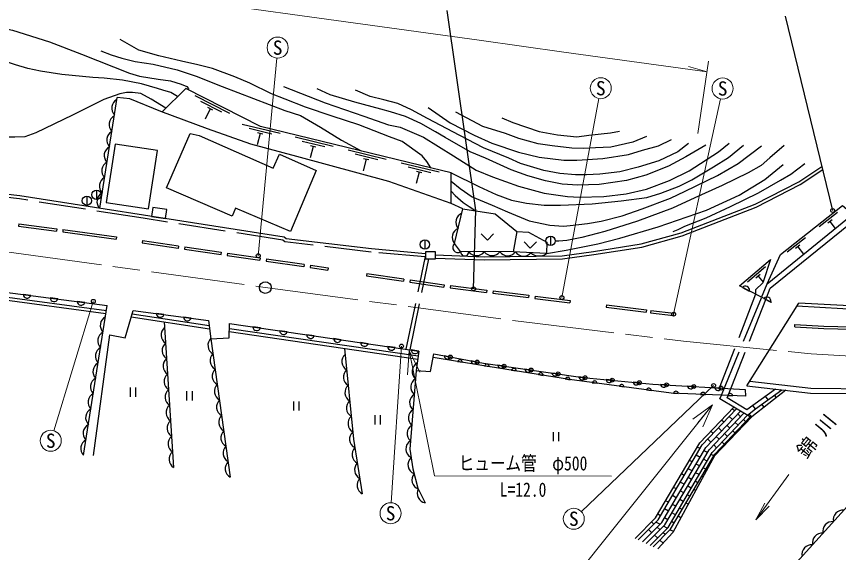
# Model space of a CAD drawing. Units: millimetres at full size, sheet at 1:1000; details may follow other scales. Extents: x 40000 to 680000, y 20000 to 380000.
# Drawn here: x 133382 to 238916, y 241520 to 310354 of the extents above; entities that cross this region are included whole.
import ezdxf
from ezdxf.enums import TextEntityAlignment as Align

# ---------------------------------------------------------------- set-up
doc = ezdxf.new("R2010")
doc.units = ezdxf.units.MM
doc.header["$LTSCALE"] = 1000
doc.header["$PDMODE"] = 32
doc.header["$PDSIZE"] = 500
doc.linetypes.add('CHAIN', pattern=[18.5, 12, -1.5, 3.5, -1.5])
doc.linetypes.add('DASHED', pattern=[7.5, 6, -1.5])
for name, color, linetype, lineweight in [('0_16', 7, 'Continuous', 13), ('M-BGD', 7, 'Continuous', 25), ('M-BMK', 2, 'CHAIN', 13), ('M-BMK-HTXT', 7, 'Continuous', 13), ('M-BMK-SRVR', 3, 'Continuous', 25), ('M-STR-HTXT', 7, 'Continuous', 13), ('M-STR-STR1', 1, 'Continuous', 25), ('M-STR-STRC', 7, 'Continuous', 25)]:
    doc.layers.add(name, color=color, linetype=linetype, lineweight=lineweight)
doc.styles.add('ＭＳ ゴシック', font='')
doc.styles.get('ＭＳ ゴシック').set_extended_font_data('MS Gothic')

msp = doc.modelspace()

# ---------------------------------------------------------------- linework, layer by layer
at = {"layer": '0_16'}
for p, q in [((183591, 264354), (183779, 267454)), ((183779, 267454), (185167, 264675)), ((183779, 267454), (184379, 264515)), ((220228, 258659), (222729, 260501)), ((222729, 260501), (220857, 258157)), ((222729, 260501), (221485, 257655))]:
    msp.add_line(p, q, dxfattribs=at)
at = {"layer": 'M-BGD'}
for p, q in [((144066, 285716), (146311, 299932)), ((160770, 297892), (156316, 300164)), ((159743, 298079), (157071, 299442)), ((158271, 298493), (157589, 297157)), ((158583, 298334), (157959, 298652)), ((167226, 295304), (162367, 296483)), ((166183, 295248), (163268, 295956)), ((164655, 295311), (164301, 293853)), ((164995, 295228), (164315, 295393)), ((174028, 293653), (169169, 294832)), ((174028, 293653), (169169, 294832)), ((172986, 293597), (170070, 294305)), ((172986, 293597), (170070, 294305)), ((171457, 293659), (171103, 292202)), ((171457, 293659), (171103, 292202)), ((171797, 293577), (171117, 293742)), ((171797, 293577), (171117, 293742)), ((180831, 292002), (175972, 293181)), ((180831, 292002), (175972, 293181)), ((179788, 291946), (176873, 292654)), ((179788, 291946), (176873, 292654)), ((178260, 292008), (177906, 290551)), ((178260, 292008), (177906, 290551)), ((178600, 291926), (177919, 292091)), ((178600, 291926), (177919, 292091)), ((187633, 290350), (182774, 291530)), ((186591, 290295), (183675, 291002)), ((185062, 290357), (184708, 288899)), ((185402, 290274), (184722, 290440)), ((142429, 287297), (142429, 286097)), ((143675, 288058), (143675, 286858)), ((238799, 285176), (236440, 283323)), ((238080, 284230), (237529, 283797)), ((237805, 284013), (238500, 283128)), ((133702, 283743), (133665, 283445)), ((133665, 283445), (138515, 282791)), ((133702, 283743), (138552, 283088)), ((138551, 283079), (138514, 282782)), ((139355, 282980), (139318, 282682)), ((139355, 282980), (146240, 282050)), ((146240, 282050), (146200, 281753)), ((197599, 282724), (197134, 280130)), ((201947, 282127), (201947, 280927)), ((234666, 281931), (232306, 280079)), ((149551, 281566), (149507, 281269)), ((149507, 281269), (154140, 280592)), ((149551, 281566), (154177, 280890)), ((154175, 280872), (154138, 280574)), ((154979, 280772), (154943, 280475)), ((154979, 280772), (159679, 280085)), ((185814, 281673), (185814, 280473)), ((233947, 280985), (233396, 280553)), ((233671, 280769), (234421, 279814)), ((154943, 280475), (159642, 279788)), ((159677, 280068), (159640, 279770)), ((160481, 279968), (160444, 279670)), ((160444, 279670), (164625, 279059)), ((160481, 279968), (164662, 279357)), ((164660, 279339), (164623, 279041)), ((165464, 279239), (165428, 278942)), ((165428, 278942), (170277, 278233)), ((165464, 279239), (170314, 278530)), ((170312, 278513), (170275, 278215)), ((171116, 278413), (171079, 278115)), ((171079, 278115), (173366, 277781)), ((171116, 278413), (173409, 278078)), ((173409, 278078), (173366, 277781)), ((229529, 278197), (227245, 276252)), ((178358, 277354), (178314, 277057)), ((178314, 277057), (183072, 276362)), ((178358, 277354), (183109, 276659)), ((183107, 276642), (183070, 276344)), ((183911, 276542), (183874, 276244)), ((183911, 276542), (188289, 275902)), ((228848, 277223), (228315, 276769)), ((228581, 276996), (229237, 276227)), ((127780, 275515), (145032, 273237)), ((183874, 276244), (188252, 275604)), ((188288, 275899), (188251, 275602)), ((189093, 275800), (189056, 275502)), ((189056, 275502), (193717, 274925)), ((189093, 275800), (193754, 275223)), ((230346, 273615), (226187, 275745)), ((226566, 275551), (227448, 275099)), ((127372, 274554), (144870, 272211)), ((127534, 274935), (144932, 272606)), ((135211, 274534), (134229, 274663)), ((193754, 275223), (193717, 274925)), ((194558, 275124), (194521, 274826)), ((194521, 274826), (199111, 274258)), ((194558, 275124), (199148, 274555)), ((199148, 274555), (199111, 274258)), ((199952, 274456), (199916, 274158)), ((199952, 274456), (204474, 273896)), ((138681, 274076), (137699, 274205)), ((142151, 273618), (141169, 273747)), ((199916, 274158), (204437, 273599)), ((204474, 273896), (204437, 273599)), ((229320, 274140), (230202, 273689)), ((141992, 254019), (145032, 273237)), ((148362, 272597), (158054, 271321)), ((209111, 273322), (209075, 273025)), ((209075, 273025), (214222, 272388)), ((209111, 273322), (214259, 272685)), ((214259, 272685), (214222, 272388)), ((214819, 272616), (214783, 272318)), ((214783, 272318), (217740, 271952)), ((214819, 272616), (217777, 272250)), ((148120, 271780), (158183, 270258)), ((148235, 272167), (158133, 270670)), ((152323, 272075), (151341, 272205)), ((155793, 271618), (154811, 271748)), ((158054, 271321), (158338, 268973)), ((217740, 271952), (217777, 272250)), ((152348, 271140), (153538, 252438)), ((160715, 270290), (184953, 266767)), ((160738, 270926), (185044, 267394)), ((164692, 270352), (163711, 270494)), ((233289, 270516), (233309, 270815)), ((160700, 269888), (184896, 266371)), ((168156, 269848), (167175, 269991)), ((171619, 269345), (170639, 269487)), ((158338, 268973), (160830, 251209)), ((175083, 268842), (174102, 268984)), ((178546, 268338), (177566, 268481)), ((182010, 267835), (181029, 267977)), ((185044, 267394), (184064, 267536)), ((185044, 267394), (184680, 264890)), ((189081, 266619), (188302, 266764)), ((190019, 266048), (190637, 265950)), ((192522, 265979), (191743, 266124)), ((193476, 265498), (194093, 265397)), ((195981, 265450), (195197, 265562)), ((196930, 264935), (197548, 264834)), ((199446, 264954), (198661, 265066)), ((184680, 264890), (183867, 254789)), ((200385, 264372), (201002, 264271)), ((202911, 264459), (202126, 264571)), ((206375, 263963), (205591, 264075)), ((203839, 263809), (204457, 263708)), ((207306, 263331), (207926, 263249)), ((209862, 263650), (209073, 263724)), ((210776, 262870), (211396, 262787)), ((213346, 263322), (212557, 263396)), ((216835, 263053), (216044, 263101)), ((220329, 262842), (219538, 262890)), ((147964, 262692), (147964, 261518)), ((148664, 262692), (148664, 261518)), ((155220, 262227), (155220, 261053)), ((155920, 262227), (155920, 261053)), ((214245, 262408), (214865, 262325)), ((217717, 261974), (218342, 261948)), ((221214, 261833), (221839, 261808)), ((223823, 262632), (223032, 262679)), ((230937, 261422), (230692, 261734)), ((231501, 262324), (231408, 262442)), ((168946, 260934), (168946, 259760)), ((169646, 260934), (169646, 259760)), ((224711, 261692), (225336, 261667)), ((229884, 261145), (229539, 261585)), ((225556, 259708), (225262, 259990)), ((228267, 259966), (227922, 260406)), ((229362, 260189), (229075, 260555)), ((179369, 259141), (179369, 257967)), ((180069, 259141), (180069, 257967)), ((225281, 258588), (224869, 258982)), ((226333, 258964), (225968, 259313)), ((226986, 258339), (226707, 258606)), ((227788, 258955), (227423, 259305)), ((223905, 257136), (223493, 257530)), ((224181, 258256), (223887, 258538)), ((224958, 257512), (224593, 257862)), ((226019, 257880), (225645, 258238)), ((226405, 257511), (226298, 257613)), ((202265, 256983), (202265, 255809)), ((202965, 256983), (202965, 255809)), ((222805, 256804), (222511, 257086)), ((224643, 256428), (224270, 256786)), ((225611, 256887), (225331, 257154)), ((222530, 255684), (222118, 256078)), ((223582, 256060), (223217, 256410)), ((224235, 255435), (223956, 255703)), ((225021, 256067), (224923, 256161)), ((183867, 254789), (184259, 252256)), ((221145, 254872), (220787, 255066)), ((222092, 254361), (221647, 254601)), ((223268, 254977), (222894, 255334)), ((223638, 254622), (223547, 254709)), ((220129, 253148), (219770, 253342)), ((221139, 253739), (220637, 254010)), ((222039, 253252), (221584, 253499)), ((222888, 253930), (222547, 254114)), ((184259, 252256), (184917, 249775)), ((220122, 252015), (219620, 252286)), ((221075, 252637), (220631, 252877)), ((221871, 252206), (221531, 252390)), ((222478, 253015), (222380, 253068)), ((219112, 251424), (218753, 251618)), ((221022, 251528), (220567, 251775)), ((221527, 251256), (221363, 251344)), ((219106, 250291), (218604, 250562)), ((220059, 250913), (219614, 251153)), ((220855, 250482), (220514, 250666)), ((184917, 249775), (185847, 247903)), ((218095, 249700), (217737, 249894)), ((219042, 249189), (218597, 249429)), ((220006, 249804), (219550, 250051)), ((220575, 249496), (220346, 249620)), ((217079, 247977), (216720, 248171)), ((218089, 248567), (217587, 248839)), ((218989, 248081), (218534, 248327)), ((219838, 248758), (219497, 248943)), ((217072, 246843), (216570, 247115)), ((218025, 247465), (217581, 247705)), ((218821, 247034), (218481, 247219)), ((219624, 247737), (219330, 247896)), ((216062, 246253), (215703, 246447)), ((217009, 245741), (216564, 245981)), ((217972, 246357), (217517, 246603)), ((218673, 245978), (218313, 246172)), ((215204, 245181), (214904, 245457)), ((215985, 245157), (215462, 245440)), ((216923, 244650), (216448, 244907)), ((217805, 245310), (217464, 245495)), ((214918, 244085), (214498, 244471)), ((215996, 244452), (215624, 244795)), ((216663, 243840), (216377, 244102)), ((217722, 244218), (217278, 244458)), ((215672, 243393), (215291, 243743)), ((216399, 242724), (215957, 243130))]:
    msp.add_line(p, q, dxfattribs=at)
at = {"layer": 'M-BGD', "linetype": 'DASHED'}
for p, q in [((149709, 284834), (144751, 285609)), ((183410, 267631), (185883, 279538)), ((183906, 267559), (186329, 279225)), ((228266, 274680), (223610, 262645)), ((223871, 261726), (229039, 274284)), ((224743, 261681), (229577, 274009))]:
    msp.add_line(p, q, dxfattribs=at)
at = {"layer": 'M-BGD'}
for points in [[(112567, 315174), (113298, 314278), (115023, 313093), (117877, 311987), (122168, 310926), (128994, 309389), (132895, 308579), (137630, 307072), (141725, 305514), (147914, 303076), (149163, 302697), (151585, 302315), (153173, 302100), (154524, 301654), (155255, 301341), (155458, 301097), (155394, 300971)], [(154043, 300053), (153199, 300602), (152153, 300901), (151474, 301101), (149450, 301714), (146994, 302163), (144638, 302415), (143208, 302504), (139221, 302920), (136457, 303313), (134855, 303671), (133245, 304150), (130999, 304847), (128507, 305824), (126140, 306629), (124046, 307031), (119207, 307767), (116513, 308179), (114884, 308567), (113521, 309197), (112819, 309609), (111594, 310449), (110510, 311637), (109950, 312424)], [(233289, 270516), (237023, 270266), (242410, 270154), (250129, 270259), (258893, 270900), (266868, 271803), (270773, 272628), (280429, 274610), (289011, 277041), (296198, 279484), (303389, 282247), (306541, 283804), (313910, 287270), (320871, 291047), (327413, 294893), (332733, 298377), (336617, 301047), (343271, 306296), (347296, 309687), (350628, 312815)], [(233309, 270815), (237037, 270566), (242411, 270454), (250116, 270559), (258865, 271199), (266820, 272100), (270712, 272922), (280358, 274902), (288922, 277328), (296096, 279766), (303268, 282522), (306411, 284075), (313774, 287538), (320723, 291308), (327255, 295148), (332566, 298626), (336439, 301289), (343081, 306528), (347097, 309911), (350427, 313038)], [(186562, 290919), (186057, 291710), (185448, 292467), (182911, 294287), (181276, 294885), (177339, 296446), (173932, 297568), (170469, 298706), (167877, 299749), (166133, 300421), (163337, 301770), (161429, 302585), (158563, 303681), (156686, 304145), (154571, 304621), (151644, 305286), (149108, 306039), (146680, 307374)], [(144201, 305934), (145556, 305403), (146921, 305000), (148602, 304579), (150918, 304218), (154019, 303479), (156446, 302701), (159787, 301345), (167852, 298269), (169850, 297624), (172423, 296151), (175119, 294467), (177638, 293085)], [(152557, 298587), (150683, 299720), (149368, 300455), (148276, 300592), (147510, 300592), (146650, 300398), (144609, 299678), (140595, 297688), (135852, 295405), (134454, 294902), (133178, 294855), (131934, 294838), (131103, 294998), (129832, 295316), (128925, 295639), (126632, 296720), (124808, 297771), (123142, 298632), (120949, 299536), (119457, 300089), (117575, 300688), (116601, 301050), (115744, 301473), (114607, 302488)], [(185274, 291232), (164696, 296227), (155117, 301112), (152075, 298111)], [(167670, 301370), (173020, 299277), (177956, 297533), (181144, 296417), (182637, 296122), (185645, 294836), (189498, 292444), (192394, 290618), (194511, 289755), (197843, 288543), (201116, 287648), (204101, 287226), (205682, 287145), (208764, 287242), (211633, 287573), (214270, 288168), (217196, 289290), (219730, 290546), (223514, 292968), (224895, 294078)], [(221885, 293834), (219299, 292340), (217105, 291134), (214175, 289968), (211710, 289280), (208181, 288763), (205434, 288698), (203440, 288808), (201305, 289247), (199034, 289898), (196881, 290674), (193614, 292137), (191641, 292988), (188412, 294810), (187164, 295537), (185273, 296613), (183329, 297506), (181416, 298124), (180147, 298453), (176841, 299341), (173660, 300288), (171968, 301041)], [(219662, 294048), (218297, 292975), (215860, 291835), (213200, 291016), (210854, 290423), (208254, 290107), (206545, 290030), (205156, 290036), (203121, 290170), (201082, 290592), (198108, 291488), (196589, 292147), (193319, 293491), (190320, 295083), (186154, 297242), (184097, 298357), (182320, 299183), (180523, 299634), (178768, 300061), (176893, 300889)], [(190677, 285670), (189188, 286321), (181194, 289146), (169355, 292377), (163486, 293936), (157909, 295912), (151925, 298167), (147940, 299785), (146311, 299932)], [(144751, 285609), (133813, 287318), (131922, 287547), (129210, 287787), (114376, 289696), (102248, 291099), (90062, 293052), (82636, 294621), (68299, 297835)], [(186233, 298645), (189070, 296711), (192124, 295097), (194401, 294094), (197837, 292929), (200500, 292272), (203644, 291882), (205312, 291887), (208647, 292098), (211943, 292644), (213755, 293172), (215817, 293761), (217460, 294558)], [(214264, 294933), (212516, 294217), (209700, 293590), (207705, 293488), (206174, 293401), (204658, 293420), (202148, 293754), (200354, 294017), (197890, 294678), (196162, 295303), (193272, 296241), (189772, 298044)], [(195692, 297326), (197121, 296734), (200502, 295579), (202834, 295134), (205322, 294917), (206842, 295091), (209658, 295399), (210797, 295642)], [(189188, 290282), (192730, 288531), (194960, 287471), (196948, 286782), (198849, 286359), (201130, 286130), (203240, 286134), (207277, 286273), (211030, 286682), (214293, 287102), (216108, 287682), (218454, 288576), (220068, 289385), (222874, 291030), (224769, 292237), (226715, 293813)], [(189188, 289219), (190360, 288246), (191890, 287212), (194470, 286121), (196406, 285277), (199188, 284128), (201864, 283551), (203616, 283435), (204479, 283510), (206703, 283773), (208458, 284070), (211146, 284769), (213688, 285656), (217322, 287012), (219226, 287932), (223369, 289917), (226039, 291483), (229023, 293723)], [(231930, 293783), (230083, 292204), (228967, 291217), (227310, 290277), (223970, 288639), (220455, 287069), (217581, 285758), (213120, 284088), (208929, 282735), (205965, 281953), (204039, 281590), (202992, 281484), (202547, 281502)], [(201424, 279897), (203931, 280326), (208004, 281144), (210836, 281869), (215774, 283361), (221972, 285489), (226154, 287390), (229456, 289405), (231786, 291342)], [(217667, 282752), (218345, 282998), (219199, 283424), (221938, 284511), (225024, 285938), (228644, 287721), (231474, 289313), (232806, 290114), (234602, 291477)], [(189188, 286321), (189188, 290282), (185274, 291232)], [(187177, 279738), (193442, 279510), (203457, 279636), (207446, 280170), (213570, 281141), (218720, 282582), (228191, 286241), (233797, 289121), (236784, 291106)], [(187177, 279338), (193438, 279110), (203486, 279237), (207504, 279774), (213656, 280749), (218847, 282202), (228355, 285875), (234000, 288775), (236885, 290693)], [(189188, 287931), (189717, 287371), (190728, 286471), (191484, 285933), (192355, 285409)], [(229755, 276024), (231454, 279792), (239443, 286062), (242264, 283704)], [(229039, 274284), (229755, 276024), (240758, 284962)], [(185900, 279881), (178952, 280500), (168001, 281814), (167754, 282021), (149709, 284834)], [(229577, 274009), (230142, 275449), (241298, 284511)], [(139318, 282682), (146198, 281753), (146200, 281753)], [(193036, 282424), (193831, 281628), (194627, 282424)], [(198539, 281402), (199334, 280606), (200130, 281402)], [(226187, 275745), (230197, 279161), (229209, 276140), (228264, 275266), (228266, 274680)], [(143268, 253980), (145361, 269459), (147330, 269106), (148362, 272597)], [(158338, 268973), (160672, 269105), (160738, 270926)], [(175489, 267738), (176634, 256089), (177779, 249067)], [(184680, 264890), (186545, 264779), (186958, 267014)], [(186958, 267014), (193330, 265829), (206076, 264006), (215085, 263158), (226921, 262445)], [(226921, 262445), (226972, 261601), (217418, 261986), (204372, 263722), (193135, 265553), (186872, 266548)], [(232134, 262360), (227792, 258960), (222970, 253925), (217649, 244084), (215722, 241988)], [(227691, 258854), (223677, 261253), (223871, 261726)], [(230806, 262510), (227159, 259849), (224620, 261367), (224747, 261690)], [(227212, 259140), (228267, 259966), (231628, 262417)], [(212799, 243341), (215434, 245990), (221098, 255594), (225466, 260205)], [(213193, 243158), (215759, 245739), (221426, 255348), (225761, 259924)], [(213744, 242904), (216214, 245388), (221884, 255002), (226313, 259677)], [(214231, 242678), (216617, 245077), (222290, 254697), (226757, 259412)], [(214731, 242447), (217030, 244758), (222706, 254383), (227212, 259140)], [(215105, 242273), (217338, 244519), (223017, 254149), (227553, 258936)], [(234250, 237383), (233547, 240271), (243299, 251079)]]:
    msp.add_lwpolyline(points, dxfattribs=at)
at = {"layer": 'M-BGD', "linetype": 'DASHED'}
msp.add_lwpolyline([(185865, 279483), (178910, 280102), (167835, 281431), (167583, 281643), (149647, 284439), (133758, 286922), (131881, 287149), (129167, 287389), (114328, 289299), (102193, 290702), (89989, 292659), (82551, 294230), (74219, 296098)], dxfattribs=at)
at = {"layer": 'M-BGD'}
for points in [[(152661, 288345), (155694, 295331), (156830, 295058), (166352, 290858), (167151, 292667), (171870, 290585), (168569, 282746), (161514, 285717), (161086, 284701)], [(144912, 286472), (150351, 285654), (151479, 293150), (146040, 293968)], [(150718, 284677), (152510, 284397), (152689, 285547), (150897, 285827)], [(201424, 279897), (197134, 280130), (190398, 280153), (189608, 281197), (190677, 285670), (194825, 285024), (197599, 282724), (199134, 282667), (201453, 281364)], [(185883, 279225), (187177, 279225), (187177, 280139), (185883, 280139)]]:
    msp.add_lwpolyline(points, close=True, dxfattribs=at)
for centre in [(142429, 286697), (143675, 287458), (201947, 281527), (185814, 281073)]:
    msp.add_circle(centre, 600, dxfattribs=at)
for centre, radius, start, end in [((146856, 298576), 1250, 117.89716, 224.15736), ((146523, 296464), 1250, 117.89716, 224.15736), ((146211, 294489), 1250, 117.89716, 224.15736), ((145899, 292513), 1250, 117.89716, 224.15736), ((145587, 290538), 1250, 117.89716, 224.15736), ((145275, 288562), 1250, 117.89716, 224.15736), ((144963, 286587), 1250, 117.89716, 224.15736), ((191035, 283940), 1250, 113.42105, 219.68126), ((190570, 281995), 1250, 113.42105, 219.68126), ((190051, 280711), 658, 132.34206, 301.91757), ((190917, 280122), 520, 176.54405, 3.06979), ((192439, 280896), 1250, 216.67682, 322.93702), ((194439, 280889), 1250, 216.67682, 322.93702), ((196442, 280879), 1250, 215.9896, 322.2498), ((198471, 280845), 1272, 215.05964, 318.70811), ((200493, 281183), 1588, 227.84959, 305.91817), ((226962, 275238), 505, 344.04775, 141.70594), ((134733, 274696), 505, 183.64971, 341.3079), ((138203, 274238), 505, 183.64971, 341.3079), ((141673, 273779), 505, 183.64971, 341.3079), ((229717, 273827), 505, 344.04775, 141.70594), ((145389, 270693), 1250, 117.88152, 224.14172), ((151845, 272237), 505, 183.66906, 341.32725), ((155315, 271780), 505, 183.66906, 341.32725), ((153207, 269451), 1250, 130.5083, 236.7685), ((164216, 270520), 505, 182.90117, 340.55936), ((145077, 268717), 1250, 117.88152, 224.14172), ((167679, 270016), 505, 182.90117, 340.55936), ((171143, 269513), 505, 182.90117, 340.55936), ((153334, 267455), 1250, 130.5083, 236.7685), ((159211, 268149), 1250, 134.85461, 241.11482), ((174607, 269010), 505, 182.90117, 340.55936), ((178070, 268506), 505, 182.90117, 340.55936), ((144764, 266742), 1250, 117.88152, 224.14172), ((159489, 266168), 1250, 134.85461, 241.11482), ((181534, 268003), 505, 182.90117, 340.55936), ((184568, 267562), 505, 182.90117, 340.55936), ((153461, 265460), 1250, 130.5083, 236.7685), ((176409, 266043), 1250, 132.48202, 238.74223), ((188706, 266769), 404, 180.63592, 338.29411), ((190320, 265945), 318, 0.86542, 161.08315), ((192147, 266129), 404, 180.63592, 338.29411), ((144452, 264766), 1250, 117.88152, 224.14172), ((159766, 264188), 1250, 134.85461, 241.11482), ((176605, 264053), 1250, 132.48202, 238.74223), ((185423, 264764), 1250, 118.75714, 228.52309), ((193776, 265393), 318, 0.63542, 160.85315), ((195600, 265583), 404, 183.03062, 340.68881), ((197230, 264830), 318, 0.63542, 160.85315), ((199065, 265088), 404, 183.03062, 340.68881), ((144139, 262791), 1250, 117.88152, 224.14172), ((153588, 263464), 1250, 130.5083, 236.7685), ((200685, 264267), 318, 0.63542, 160.85315), ((202529, 264592), 404, 183.03062, 340.68881), ((204139, 263704), 318, 0.63542, 160.85315), ((205994, 264097), 404, 183.03062, 340.68881), ((160044, 262207), 1250, 134.85461, 241.11482), ((176801, 262062), 1250, 132.48202, 238.74223), ((185262, 262770), 1250, 122.26288, 228.52309), ((207609, 263236), 318, 2.31093, 162.52866), ((209474, 263765), 404, 185.79694, 343.45513), ((211078, 262774), 318, 2.31093, 162.52866), ((212959, 263437), 404, 185.79694, 343.45513), ((216445, 263155), 404, 187.72217, 345.38036), ((219938, 262944), 404, 187.72217, 345.38036), ((143827, 260815), 1250, 117.88152, 224.14172), ((153715, 261468), 1250, 130.5083, 236.7685), ((185101, 260776), 1250, 122.26288, 228.52309), ((214548, 262313), 318, 2.31093, 162.52866), ((218027, 261907), 318, 7.58444, 167.80217), ((221524, 261766), 318, 7.58444, 167.80217), ((223432, 262734), 404, 187.72217, 345.38036), ((225021, 261625), 318, 7.58444, 167.80217), ((160322, 260226), 1250, 134.85461, 241.11482), ((176996, 260072), 1250, 132.48202, 238.74223), ((143514, 258840), 1250, 117.88152, 224.14172), ((153842, 259472), 1250, 130.5083, 236.7685), ((184942, 258797), 1250, 122.26288, 228.52309), ((160600, 258246), 1250, 134.85461, 241.11482), ((177192, 258081), 1250, 132.48202, 238.74223), ((143202, 256865), 1250, 117.88152, 224.14172), ((153969, 257476), 1250, 130.5083, 236.7685), ((184781, 256804), 1250, 122.26288, 228.52309), ((160878, 256265), 1250, 134.85461, 241.11482), ((177393, 256096), 1250, 132.81454, 242.39433), ((142889, 254889), 1250, 117.88152, 224.14172), ((154096, 255480), 1250, 130.5083, 236.7685), ((184622, 254811), 1250, 122.34508, 241.94045), ((154223, 253484), 1250, 130.5083, 236.7685), ((161156, 254285), 1250, 134.85461, 241.11482), ((177715, 254122), 1250, 136.13413, 242.39433), ((184891, 252798), 1250, 133.29766, 247.97819), ((161433, 252304), 1250, 134.85461, 241.11482), ((178037, 252148), 1250, 136.13413, 242.39433), ((185402, 250862), 1250, 141.56699, 249.16349), ((178359, 250174), 1250, 136.13413, 242.39433), ((186074, 249132), 1250, 153.29125, 259.55146), ((239482, 245729), 1250, 84.81219, 191.0724), ((238142, 244244), 1250, 84.81219, 191.0724), ((236802, 242759), 1250, 84.81219, 191.0724), ((235463, 241274), 1250, 84.81219, 191.0724)]:
    msp.add_arc(centre, radius, start, end, dxfattribs=at)
for p in [(189081, 266619), (192522, 265979), (195981, 265450), (199446, 264954), (202911, 264459), (206375, 263963), (209862, 263650), (213346, 263322), (216835, 263053), (220329, 262842), (223823, 262632)]:
    msp.add_point(p, dxfattribs=at)
at = {"layer": 'M-BMK'}
msp.add_lwpolyline([(66882, 290985), (83015, 287883), (105800, 283985), (132400, 280082), (165328, 275546), (198156, 271182), (218993, 268659), (235411, 267026), (241215, 266706), (254430, 266971), (264473, 268122), (274347, 269779), (286240, 272533), (298730, 276707), (308078, 280559), (318877, 285788), (330156, 292489), (341824, 300768), (346477, 304722), (352870, 310326)], dxfattribs=at)
at = {"layer": 'M-BMK-HTXT'}
for q in [(232552, 251556), (229450, 247872), (230002, 247470)]:
    msp.add_line((228296, 245705), q, dxfattribs=at)
at = {"layer": 'M-BMK-SRVR'}
msp.add_circle((165328, 275546), 750, dxfattribs=at)
at = {"layer": 'M-STR-HTXT'}
for p, q in [((164417, 279630), (166787, 305005)), ((220870, 295320), (222235, 304617)), ((222033, 303239), (219670, 303907)), ((203400, 274255), (208145, 299812)), ((217746, 272131), (223748, 299784)), ((143250, 273773), (138178, 257168)), ((182811, 268031), (181498, 247912)), ((222875, 262968), (205904, 246788))]:
    msp.add_line(p, q, dxfattribs=at)
for points in [[(73645, 323755), (141119, 314435), (192776, 307315), (203633, 305756), (222033, 303239)], [(209763, 251314), (187062, 251369), (183779, 267454)], [(230466, 234766), (202448, 235116), (222729, 260501)]]:
    msp.add_lwpolyline(points, dxfattribs=at)
for centre in [(166913, 306349), (208392, 301139), (224035, 301103), (137784, 255877), (181410, 246565), (204927, 245857)]:
    msp.add_circle(centre, 1350, dxfattribs=at)
at = {"layer": 'M-STR-STR1'}
msp.add_line((227155, 262925), (233829, 273561), dxfattribs=at)
for points in [[(266246, 274705), (258430, 273879), (252215, 273355), (243222, 273116), (239488, 273232), (233829, 273561)], [(266006, 274262), (258469, 273466), (252238, 272941), (243221, 272701), (239469, 272818), (233577, 273160)], [(227155, 262925), (235317, 261998), (243130, 261923), (251984, 262242), (259860, 262948)], [(227520, 263508), (235355, 262618), (243122, 262543), (251946, 262861), (260215, 263602)]]:
    msp.add_lwpolyline(points, dxfattribs=at)
at = {"layer": 'M-STR-STRC'}
msp.add_line((238165, 285440), (232084, 310381), dxfattribs=at)
msp.add_lwpolyline([(192067, 275373), (192358, 285494), (188653, 311122)], dxfattribs=at)
for centre in [(238165, 285440), (164417, 279630), (192067, 275373), (203400, 274255), (143250, 273773), (217746, 272131), (182811, 268031), (222875, 262968)]:
    msp.add_circle(centre, 250, dxfattribs=at)

# ---------------------------------------------------------------- texts
at = {"layer": 'M-BMK-HTXT', "style": 'ＭＳ ゴシック'}
msp.add_text('錦 川', height=1833, rotation=50.889, dxfattribs=at).set_placement((236038, 256489), align=Align.MIDDLE_CENTER)
at = {"layer": 'M-STR-HTXT', "style": 'ＭＳ ゴシック'}
for p in [(166913, 306349), (208392, 301139), (224035, 301103), (137784, 255877), (181410, 246565), (204927, 245857)]:
    msp.add_text('S', height=1833, dxfattribs=at).set_placement(p, align=Align.MIDDLE_CENTER)
at = {"layer": 'M-STR-HTXT', "style": 'ＭＳ ゴシック', "width": 0.8}
for s, p in [('ヒューム管\u3000φ500', (198413, 251529)), ('L=12.0', (198413, 248142))]:
    msp.add_text(s, height=1833, rotation=359.861, dxfattribs=at).set_placement(p, align=Align.BOTTOM_CENTER)

doc.saveas('drawing.dxf')
